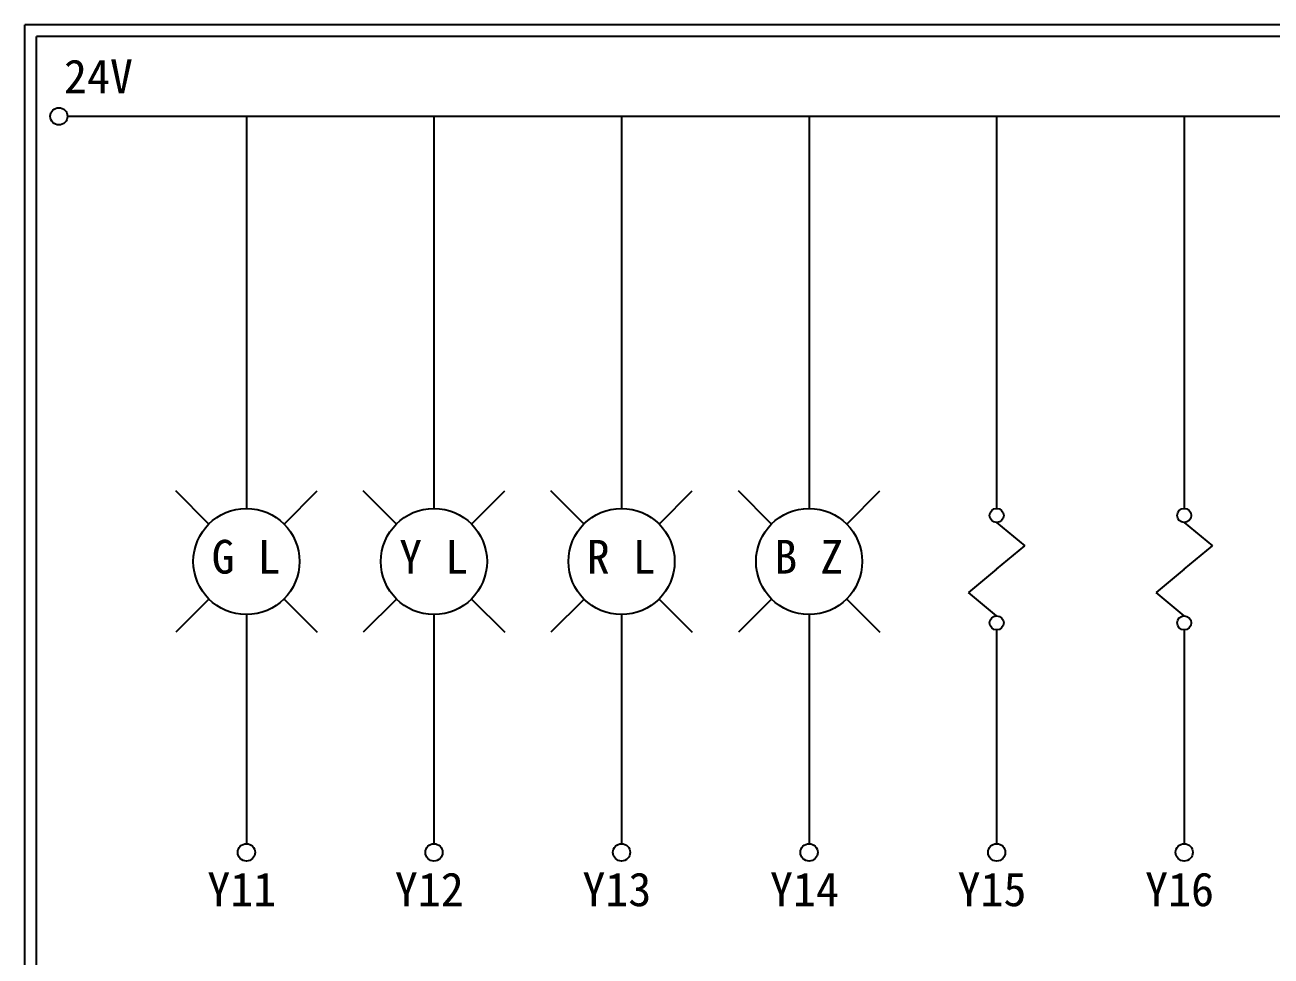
# Model space of a CAD drawing. Extents: x 926 to 1213, y 3 to 207.
# Drawn here: x 925.7 to 1058.6, y 107.6 to 207 of the extents above; entities that cross this region are included whole.
import ezdxf

# ---------------------------------------------------------------- set-up
doc = ezdxf.new("R2010")
doc.units = 0
doc.layers.add('圖框層', color=7, linetype='CONTINUOUS')
doc.layers.add('標尺寸層', color=3, linetype='CONTINUOUS')
doc.styles.add('STSL', font='kaiu.ttf')

msp = doc.modelspace()

# ---------------------------------------------------------------- linework, layer by layer
at = {"layer": '圖框層', "color": 7}
for p, q in [((1212.74, 206.97), (925.74, 206.97)), ((925.74, 3), (925.74, 206.97)), ((1211.49, 205.72), (926.99, 205.72)), ((926.99, 4.25), (926.99, 205.72))]:
    msp.add_line(p, q, dxfattribs=at)
at = {"layer": '標尺寸層', "color": 7}
for p, q in [((930.28, 197.22), (1207.88, 197.22)), ((949.36, 197.22), (949.36, 155.39)), ((969.36, 197.22), (969.36, 155.39)), ((989.36, 197.22), (989.36, 155.39)), ((1009.36, 197.22), (1009.36, 155.39)), ((1029.36, 197.22), (1029.36, 155.39)), ((1049.36, 197.22), (1049.36, 155.39)), ((945.36, 153.73), (941.82, 157.27)), ((953.37, 153.73), (956.9, 157.27)), ((965.36, 153.73), (961.82, 157.27)), ((973.37, 153.73), (976.9, 157.27)), ((985.36, 153.73), (981.82, 157.27)), ((993.37, 153.73), (996.9, 157.27)), ((1005.36, 153.73), (1001.82, 157.27)), ((1013.37, 153.73), (1016.9, 157.27)), ((1029.36, 153.89), (1032.37, 151.4)), ((1049.36, 153.89), (1052.37, 151.4)), ((1029.36, 148.91), (1032.37, 151.4)), ((1049.36, 148.91), (1052.37, 151.4)), ((1029.36, 148.91), (1026.36, 146.42)), ((1049.36, 148.91), (1046.36, 146.42)), ((1029.36, 143.93), (1026.36, 146.42)), ((1049.36, 143.93), (1046.36, 146.42)), ((945.36, 145.73), (941.82, 142.19)), ((953.37, 145.73), (956.9, 142.19)), ((965.36, 145.73), (961.82, 142.19)), ((973.37, 145.73), (976.9, 142.19)), ((985.36, 145.73), (981.82, 142.19)), ((993.37, 145.73), (996.9, 142.19)), ((1005.36, 145.73), (1001.82, 142.19)), ((1013.37, 145.73), (1016.9, 142.19)), ((949.36, 144.07), (949.36, 119.62)), ((969.36, 144.07), (969.36, 119.62)), ((989.36, 144.07), (989.36, 119.62)), ((1009.36, 144.07), (1009.36, 119.62)), ((1029.36, 142.43), (1029.36, 119.62)), ((1049.36, 142.43), (1049.36, 119.62))]:
    msp.add_line(p, q, dxfattribs=at)
for centre, radius in [((929.36, 197.22), 0.92), ((949.36, 149.73), 5.66), ((969.36, 149.73), 5.66), ((989.36, 149.73), 5.66), ((1009.36, 149.73), 5.66), ((1029.36, 154.64), 0.751), ((1049.36, 154.64), 0.751), ((1029.36, 143.18), 0.751), ((1049.36, 143.18), 0.751), ((949.36, 118.7), 0.92), ((969.36, 118.7), 0.92), ((989.36, 118.7), 0.92), ((1009.36, 118.7), 0.92), ((1029.36, 118.7), 0.92), ((1049.36, 118.7), 0.92)]:
    msp.add_circle(centre, radius, dxfattribs=at)

# ---------------------------------------------------------------- texts
at = {"layer": '圖框層', "color": 4, "style": 'STSL'}
for s, p in [('24V', (929.91, 199.68)), ('G L', (945.65, 148.44)), ('Y L', (965.65, 148.44)), ('R L', (985.65, 148.44)), ('B Z', (1005.65, 148.44)), ('Y11', (945.19, 112.96)), ('Y12', (965.19, 112.96)), ('Y13', (985.19, 112.96)), ('Y14', (1005.19, 112.96)), ('Y15', (1025.19, 112.96)), ('Y16', (1045.19, 112.96))]:
    msp.add_text(s, height=3.6, dxfattribs=at).set_placement(p)

doc.saveas('drawing.dxf')
